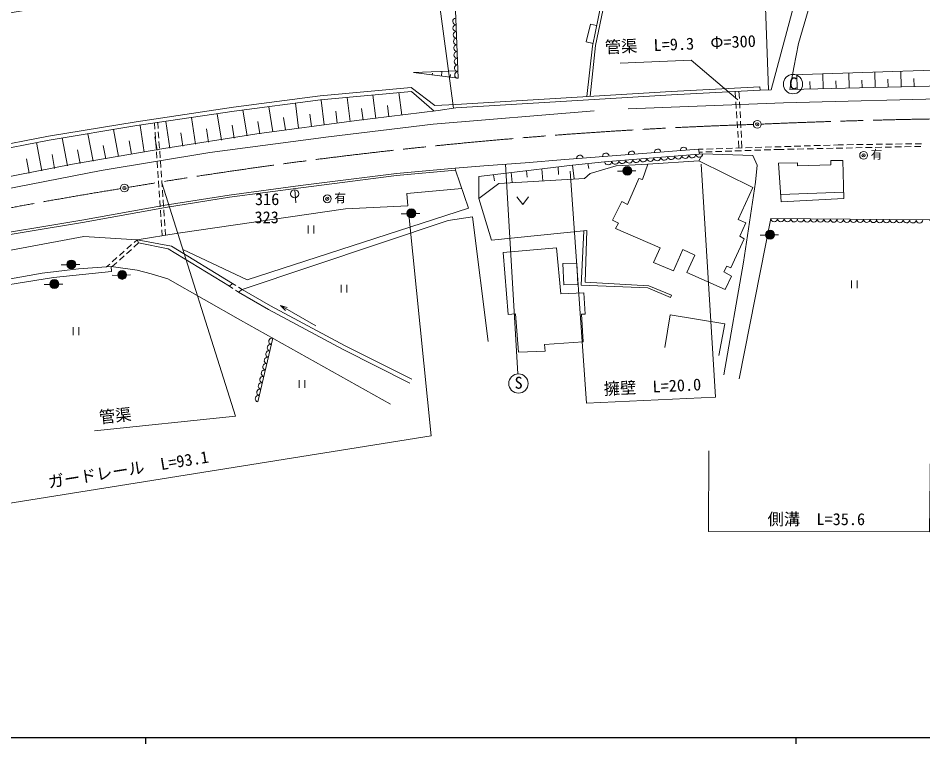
# Model space of a CAD drawing. Units: millimetres, scale not verified. Extents: x 40000 to 680000, y 20000 to 380000.
# Drawn here: x 148431 to 287538, y 204000 to 315533 of the extents above; entities that cross this region are included whole.
import ezdxf
from ezdxf.enums import TextEntityAlignment as Align

# ---------------------------------------------------------------- set-up
doc = ezdxf.new("R2010")
doc.units = ezdxf.units.MM
doc.header["$LTSCALE"] = 1000
doc.header["$PDMODE"] = 32
doc.header["$PDSIZE"] = 500
doc.linetypes.add('CHAIN', pattern=[18.5, 12, -1.5, 3.5, -1.5])
for name, color, linetype, lineweight in [('M-BGD', 7, 'Continuous', 13), ('M-BGD-EXST', 7, 'Continuous', 13), ('M-BMK', 2, 'CHAIN', 13), ('M-BMK-SRVR', 3, 'Continuous', 13), ('M-STR-HTXT', 7, 'Continuous', 13), ('M-TTL-BAND', 7, 'Continuous', 25)]:
    doc.layers.add(name, color=color, linetype=linetype, lineweight=lineweight)
doc.styles.add('ＭＳ ゴシック', font='')
doc.styles.get('ＭＳ ゴシック').set_extended_font_data('MS Gothic')

msp = doc.modelspace()

# ---------------------------------------------------------------- hatches: boundary and pattern name
at = {"layer": 'M-BGD-EXST'}
for points in [[(242783, 292001, 0.97359), (241428, 292168, 0.01338), (241424, 292132, 1)], [(209561, 285474, 0.97359), (208206, 285641, 0.01338), (208201, 285605, 0.41421), (208816, 284859, 0.41421)], [(264719, 282175, 0.97359), (263364, 282341, 0.01338), (263360, 282305, 0.41421), (263974, 281560, 0.41421)], [(157292, 277610, 0.97359), (155936, 277777, 0.01338), (155932, 277740, 0.41421), (156546, 276995, 0.41421)], [(165112, 276007, 0.97359), (163757, 276173, 0.01338), (163753, 276137, 0.41421), (164367, 275392, 0.41421)], [(154676, 274598, 0.97359), (153321, 274765, 0.01338), (153316, 274729, 0.41421), (153931, 273984, 0.41421)]]:
    msp.add_hatch(color=256, dxfattribs=at).paths.add_polyline_path(points)

# ---------------------------------------------------------------- linework, layer by layer
at = {"layer": 'M-BGD'}
for p, q in [((267472, 306828), (292504, 307629)), ((212094, 306811), (212132, 307070)), ((213547, 306618), (213586, 307332)), ((214856, 306445), (214886, 306885)), ((268200, 304604), (268145, 306849)), ((272198, 304701), (272143, 306977)), ((276197, 304799), (276141, 307105)), ((280196, 304896), (280139, 307233)), ((282195, 304945), (282167, 306129)), ((284195, 304993), (284137, 307361)), ((286194, 305042), (286165, 306241)), ((262467, 304990), (262495, 304463)), ((267077, 304577), (293192, 305212)), ((270199, 304653), (270171, 305791)), ((274198, 304750), (274170, 305903)), ((278197, 304847), (278168, 306016)), ((199476, 299620), (199007, 303321)), ((203445, 300123), (202992, 303699)), ((207413, 300626), (206976, 304076)), ((208928, 304261), (212373, 301255)), ((258655, 304261), (258729, 303158)), ((259318, 303184), (259259, 304293)), ((187582, 298040), (186974, 301900)), ((191540, 298614), (191055, 302443)), ((195508, 299117), (195023, 302944)), ((205429, 300375), (205210, 302100)), ((258763, 302659), (258830, 301661)), ((259398, 301686), (259345, 302685)), ((179679, 296796), (179041, 300845)), ((183631, 297418), (183008, 301373)), ((193524, 298866), (193282, 300779)), ((197492, 299369), (197258, 301219)), ((201461, 299872), (201234, 301659)), ((258864, 301162), (258931, 300165)), ((259477, 300188), (259424, 301187)), ((169475, 298487), (169413, 299413)), ((169889, 299484), (169953, 298563)), ((171777, 295551), (171128, 299669)), ((175728, 296173), (175084, 300259)), ((181655, 297107), (181343, 299084)), ((185606, 297729), (185302, 299659)), ((189557, 298352), (189257, 300258)), ((258964, 299666), (259032, 298668)), ((259557, 298691), (259504, 299689)), ((159947, 293544), (159164, 297755)), ((163880, 294274), (163114, 298396)), ((167825, 294928), (167175, 299055)), ((169576, 296990), (169508, 297988)), ((169988, 298064), (170058, 297067)), ((173752, 295862), (173431, 297905)), ((177704, 296484), (177385, 298509)), ((259065, 298169), (259133, 297172)), ((259636, 297193), (259583, 298191)), ((152082, 292082), (151275, 296422)), ((156014, 292813), (155215, 297114)), ((165850, 294617), (165525, 296680)), ((169801, 295239), (169477, 297298)), ((169676, 295494), (169609, 296491)), ((170093, 296568), (170163, 295570)), ((259166, 296673), (259241, 295569)), ((259722, 295584), (259663, 296693)), ((157981, 293178), (157589, 295284)), ((161913, 293909), (161530, 295970)), ((169777, 293997), (169710, 294995)), ((170198, 295072), (170268, 294074)), ((253045, 295373), (232497, 293819)), ((253045, 295373), (253778, 295396)), ((253045, 295373), (253199, 294644)), ((253139, 294925), (253642, 294942)), ((254141, 294959), (255141, 294993)), ((254278, 295412), (255277, 295443)), ((255640, 295011), (256640, 295045)), ((255777, 295459), (256776, 295491)), ((257140, 295062), (258139, 295096)), ((257276, 295507), (258276, 295539)), ((258639, 295113), (259638, 295148)), ((258775, 295554), (259775, 295586)), ((260138, 295165), (261137, 295199)), ((260275, 295602), (261274, 295634)), ((261637, 295216), (262636, 295251)), ((261774, 295649), (262773, 295681)), ((263136, 295268), (264135, 295302)), ((263273, 295697), (264273, 295729)), ((264635, 295319), (265137, 295337)), ((264772, 295744), (265772, 295776)), ((265137, 295337), (266226, 295360)), ((266272, 295792), (267271, 295824)), ((266726, 295371), (267726, 295393)), ((267771, 295839), (268770, 295871)), ((268226, 295404), (269226, 295426)), ((269270, 295887), (270270, 295919)), ((269726, 295437), (270725, 295459)), ((270769, 295934), (271769, 295966)), ((271225, 295470), (272225, 295492)), ((272269, 295982), (273268, 296014)), ((272725, 295503), (273725, 295525)), ((273768, 296029), (274501, 296053)), ((274224, 295536), (275224, 295558)), ((274501, 296053), (275346, 296065)), ((275724, 295569), (276724, 295591)), ((275846, 296072), (276846, 296086)), ((277224, 295602), (278224, 295624)), ((277346, 296094), (278346, 296108)), ((278723, 295634), (279723, 295656)), ((278846, 296115), (279846, 296130)), ((280223, 295667), (281223, 295689)), ((280346, 296137), (281346, 296151)), ((281723, 295700), (282722, 295722)), ((281846, 296158), (282846, 296173)), ((283222, 295733), (284222, 295755)), ((283346, 296180), (284345, 296195)), ((284722, 295766), (285722, 295788)), ((284845, 296202), (285845, 296216)), ((286222, 295799), (287221, 295821)), ((286345, 296223), (287345, 296238)), ((150115, 291716), (149712, 293887)), ((154048, 292447), (153648, 294598)), ((170303, 293575), (170373, 292578)), ((253700, 294685), (253103, 293620)), ((169878, 292500), (169811, 293498)), ((215630, 292498), (215662, 292143)), ((228937, 292379), (229091, 290532)), ((231442, 292684), (231528, 291488)), ((233678, 292955), (233942, 290817)), ((236039, 293190), (236162, 292438)), ((169978, 291004), (169911, 292002)), ((170407, 292079), (170477, 291081)), ((221540, 291465), (221668, 290538)), ((224219, 291806), (224373, 290255)), ((226589, 292094), (226687, 291102)), ((170079, 289507), (170012, 290505)), ((170512, 290583), (170582, 289585)), ((170180, 288011), (170113, 289008)), ((170617, 289086), (170687, 288089)), ((265673, 288436), (275366, 288806)), ((170280, 286514), (170213, 287512)), ((170722, 287590), (170792, 286592)), ((170381, 285017), (170314, 286015)), ((170827, 286094), (170897, 285096)), ((170482, 283521), (170415, 284518)), ((170932, 284597), (171002, 283600)), ((259310, 260094), (264172, 284741)), ((166727, 281476), (173037, 282492)), ((170578, 282096), (170515, 283022)), ((171037, 283101), (171101, 282180)), ((166251, 281054), (166727, 281476)), ((172035, 280494), (166727, 281476)), ((166950, 280983), (166727, 281476)), ((164007, 279063), (164755, 279727)), ((165117, 279331), (165862, 279997)), ((165129, 280059), (165877, 280722)), ((166235, 280331), (166962, 280981)), ((181369, 274741), (172035, 280494)), ((183674, 275338), (173779, 279967)), ((162885, 278068), (163633, 278731)), ((163998, 278331), (164744, 278998)), ((162035, 277314), (162511, 277736)), ((162898, 277348), (163625, 277998)), ((181369, 274741), (180948, 274320)), ((180948, 274320), (181431, 274003)), ((181369, 274741), (181909, 274420)), ((182339, 274164), (182878, 273843)), ((181849, 273728), (182332, 273411)), ((182332, 273411), (182878, 273843)), ((194194, 268220), (188795, 271347)), ((188795, 271347), (189529, 270618)), ((188795, 271347), (189793, 271073)), ((187585, 266350), (185282, 256554))]:
    msp.add_line(p, q, dxfattribs=at)
for points in [[(262495, 304463), (264190, 304511), (269583, 324576), (272245, 333941)], [(267077, 304577), (267671, 307963), (268414, 311616), (272008, 323942), (274854, 334061), (277072, 333817), (278837, 331912), (284690, 331999), (291049, 331231), (295533, 332249), (304295, 332249), (313384, 331120), (313592, 327794)], [(221342, 331936), (215548, 320673), (216070, 306284)], [(235886, 303495), (236733, 311225), (239050, 322522)], [(239490, 322375), (237207, 311313), (236397, 303525)], [(237381, 314387), (236419, 314588), (235762, 311875), (236820, 311651)], [(216070, 306284), (209201, 307194), (216030, 307408)], [(130553, 293115), (143579, 295552), (153083, 297393), (166606, 299618), (181546, 301845), (194852, 303568), (208871, 304875)], [(208871, 304875), (212501, 302086), (215708, 302278)], [(215708, 302278), (248855, 304277), (262467, 304990)], [(130666, 292509), (143694, 294946), (153192, 296786), (166702, 299009), (181631, 301235), (194920, 302955), (208928, 304261)], [(215739, 301751), (248885, 303750), (262495, 304463)], [(242235, 301579), (266128, 302497), (293933, 303238)], [(85780, 274944), (105828, 280248), (126916, 285476), (143845, 288713), (161191, 292099), (177927, 294876), (196164, 297311), (212238, 299223), (237012, 301268)], [(129108, 287812), (136911, 289187), (156812, 293078), (170831, 295484), (185147, 297771), (200473, 299820), (213037, 301335), (215739, 301751)], [(215630, 292498), (220058, 292823), (226365, 293312), (232497, 293819)], [(238604, 293445), (242937, 293794), (253700, 294685)], [(256916, 260703), (259953, 278052), (261821, 290313), (262047, 292942), (261399, 294412), (253700, 294685)], [(119252, 276911), (128579, 279092), (141499, 281705), (158251, 284497), (171031, 286790), (180903, 288345), (191857, 289813), (206589, 291676), (215630, 292498)], [(119333, 276564), (128655, 278744), (141564, 281355), (158312, 284146), (171091, 286439), (180954, 287993), (191903, 289459), (206628, 291321), (215662, 292143)], [(215662, 292143), (217691, 286328), (183674, 275338)], [(238604, 293445), (233678, 292955), (223474, 291715), (219281, 291173), (219281, 287789)], [(219281, 287789), (222340, 290136), (235498, 290908), (236393, 291629), (240394, 292817), (245241, 293096)], [(173037, 282492), (198758, 286204), (208366, 286685), (208218, 288586), (216645, 289325)], [(219281, 287789), (221207, 281415), (235867, 282877), (235629, 274947), (245399, 274410), (248893, 272978)], [(220698, 265855), (218285, 285000), (214546, 284426), (182878, 273843)], [(264172, 284741), (288554, 284527), (290306, 283191), (294999, 263062)], [(248893, 272978), (248719, 272576), (245242, 274061), (234986, 274480), (235409, 282831)], [(120135, 276751), (123394, 276480), (130582, 276748), (158533, 281984), (166727, 281476)], [(180948, 274320), (171510, 280092), (166950, 280983)], [(127403, 271580), (141240, 274375), (152107, 276332), (157733, 276978), (162747, 277369)], [(205705, 256205), (182628, 269125), (171430, 275451), (168914, 276234), (166731, 276810), (162747, 277369), (162788, 276572)], [(122570, 269478), (131458, 271645), (141082, 273606), (153883, 275685), (162788, 276572)], [(182332, 273411), (186910, 270766), (198399, 264598), (208661, 259453)], [(182878, 273843), (187225, 271332), (198697, 265173), (208951, 260032)], [(247877, 264897), (248698, 269928), (257085, 268531), (256176, 263674)]]:
    msp.add_lwpolyline(points, dxfattribs=at)
for points in [[(239841, 284468), (241239, 287333), (242130, 286879), (243875, 290905), (244430, 290709), (245241, 293096), (253103, 293620), (261402, 289479), (259153, 284585), (260324, 284093), (259380, 282014), (260079, 281629), (257985, 277138), (257399, 277416), (256926, 276552), (258118, 275895), (257142, 273849), (251263, 276419), (252466, 279101), (250616, 279964), (249187, 276707), (246104, 277991), (247142, 280232), (240297, 283202), (240739, 284044)], [(265341, 293238), (268260, 293310), (268260, 292827), (273378, 293001), (273378, 293669), (275228, 293659), (275395, 287793), (265751, 287304)], [(222994, 279488), (231205, 280256), (231852, 273163), (235416, 273303), (235606, 270036), (235065, 270018), (235327, 265808), (229386, 265388), (229474, 264375), (225351, 264218), (224879, 270106), (223761, 269983)], [(232196, 277823), (232318, 274521), (234485, 274608), (234310, 277875)]]:
    msp.add_lwpolyline(points, close=True, dxfattribs=at)
for centre, radius, start, end in [((215767, 315020), 514, 93.68937, 270.47188), ((215805, 313993), 514, 93.68937, 270.47188), ((215842, 312965), 514, 93.68937, 270.47188), ((215879, 311937), 514, 93.68937, 270.47188), ((215917, 310909), 514, 93.68937, 270.47188), ((215954, 309881), 514, 93.68937, 270.47188), ((215992, 308854), 514, 93.68937, 270.47188), ((216029, 307826), 514, 93.68937, 270.47188), ((216066, 306798), 514, 93.68937, 270.47188), ((242771, 294596), 500, 4.32502, 184.32502), ((246760, 294897), 500, 4.32502, 184.32502), ((250748, 295199), 500, 4.32502, 184.32502), ((234794, 293992), 500, 4.32502, 184.32502), ((238782, 294294), 500, 4.32502, 184.32502), ((239142, 293533), 545, 189.37076, 359.85053), ((240226, 293621), 545, 189.37076, 359.85053), ((241309, 293708), 545, 189.37076, 359.85053), ((242392, 293796), 545, 189.37076, 359.85053), ((243472, 293880), 542, 189.13326, 0.33244), ((244548, 293969), 542, 189.13326, 0.33244), ((245624, 294058), 542, 189.13326, 0.33244), ((246701, 294147), 542, 189.13326, 0.33244), ((247777, 294236), 542, 189.13326, 0.33244), ((248853, 294326), 542, 189.13326, 0.33244), ((249929, 294415), 542, 189.13326, 0.33244), ((251006, 294504), 542, 189.13326, 0.33244), ((252082, 294593), 542, 189.13326, 0.33244), ((253158, 294682), 542, 189.13326, 0.33244), ((264680, 284745), 508, 180.40351, 358.59145), ((265696, 284736), 508, 180.40351, 358.59145), ((266712, 284727), 508, 180.40351, 358.59145), ((267728, 284718), 508, 180.40351, 358.59145), ((268744, 284709), 508, 180.40351, 358.59145), ((269760, 284700), 508, 180.40351, 358.59145), ((270776, 284691), 508, 180.40351, 358.59145), ((271792, 284682), 508, 180.40351, 358.59145), ((272808, 284674), 508, 180.40351, 358.59145), ((273823, 284665), 508, 180.40351, 358.59145), ((274839, 284656), 508, 180.40351, 358.59145), ((275855, 284647), 508, 180.40351, 358.59145), ((276871, 284638), 508, 180.40351, 358.59145), ((277887, 284629), 508, 180.40351, 358.59145), ((278903, 284620), 508, 180.40351, 358.59145), ((279919, 284611), 508, 180.40351, 358.59145), ((280935, 284602), 508, 180.40351, 358.59145), ((281951, 284593), 508, 180.40351, 358.59145), ((282967, 284584), 508, 180.40351, 358.59145), ((283982, 284576), 508, 180.40351, 358.59145), ((284998, 284567), 508, 180.40351, 358.59145), ((286014, 284558), 508, 180.40351, 358.59145), ((287030, 284549), 508, 180.40351, 358.59145), ((187473, 265859), 503, 77.12976, 256.41332), ((187012, 263900), 503, 77.12976, 256.41332), ((187242, 264880), 503, 77.12976, 256.41332), ((186782, 262920), 503, 77.12976, 256.41332), ((186551, 261941), 503, 77.12976, 256.41332), ((186091, 259982), 503, 77.12976, 256.41332), ((186321, 260961), 503, 77.12976, 256.41332), ((185861, 259002), 503, 77.12976, 256.41332), ((185400, 257043), 503, 77.12976, 256.41332), ((185630, 258023), 503, 77.12976, 256.41332)]:
    msp.add_arc(centre, radius, start, end, dxfattribs=at)
at = {"layer": 'M-BGD-EXST'}
for p, q in [((223377, 293080), (225258, 260862)), ((241425, 291989), (240562, 292004)), ((242786, 292049), (243404, 292057)), ((190958, 289165), (191125, 287127)), ((225122, 288091), (226022, 286891)), ((226022, 286891), (226922, 288091)), ((208203, 285462), (207340, 285477)), ((209564, 285522), (210181, 285530)), ((193017, 283651), (193017, 282451)), ((193917, 282451), (193917, 283651)), ((263361, 282162), (262499, 282177)), ((264722, 282223), (265340, 282231)), ((155933, 277598), (155071, 277613)), ((157294, 277658), (157912, 277666)), ((163754, 275994), (162892, 276009)), ((165115, 276055), (165733, 276063)), ((153317, 274586), (152455, 274601)), ((154679, 274646), (155296, 274654)), ((198082, 274553), (198082, 273353)), ((198982, 273353), (198982, 274553)), ((276549, 275226), (276549, 274026)), ((277449, 274026), (277449, 275226)), ((156880, 268029), (156880, 266829)), ((157780, 266829), (157780, 268029)), ((191631, 259920), (191631, 258720)), ((192531, 258720), (192531, 259920))]:
    msp.add_line(p, q, dxfattribs=at)
for centre, radius in [((267566, 305391), 1485), ((278419, 294444), 600), ((242103, 292066), 683), ((190957, 288538), 628), ((195961, 287768), 600), ((208881, 285539), 683), ((264040, 282240), 683), ((156612, 277675), 683), ((164433, 276072), 683), ((153996, 274663), 683), ((225357, 259380), 1485)]:
    msp.add_circle(centre, radius, dxfattribs=at)
for p in [(278419, 294444), (195961, 287768)]:
    msp.add_point(p, dxfattribs=at)
at = {"layer": 'M-BMK'}
for centre, radius, start, end in [((285257, -419179), 718768, 91.89639, 99.60173), ((306256, -705502), 1005688, 86.6036, 92.48392), ((276686, -408313), 706650, 99.16075, 107.27618)]:
    msp.add_arc(centre, radius, start, end, dxfattribs=at)
at = {"layer": 'M-BMK-SRVR'}
for centre in [(262071, 299215), (164776, 289420)]:
    msp.add_circle(centre, 600, dxfattribs=at)
for p in [(262071, 299215), (164776, 289420)]:
    msp.add_point(p, dxfattribs=at)
at = {"layer": 'M-STR-HTXT'}
msp.add_line((263813, 304500), (262952, 327569), dxfattribs=at)
for points in [[(130788, 288124), (125587, 312732), (211956, 327313), (215384, 301696)], [(259086, 302969), (251885, 309056), (240969, 308599)], [(233316, 292035), (235829, 256365), (255655, 257302), (253442, 293088)], [(170552, 290211), (181848, 254353), (160166, 252096)], [(119489, 276316), (128843, 238089), (211915, 251347), (208563, 284832)], [(254651, 249044), (254566, 236623), (288558, 236613), (288713, 249117)]]:
    msp.add_lwpolyline(points, dxfattribs=at)
at = {"layer": 'M-TTL-BAND'}
for p, q in [((40000, 205000), (579000, 205000)), ((168000, 205000), (168000, 204000)), ((268000, 205000), (268000, 204000))]:
    msp.add_line(p, q, dxfattribs=at)

# ---------------------------------------------------------------- texts
at = {"layer": 'M-BGD-EXST', "style": 'ＭＳ ゴシック'}
for s, height, p in [('C', 1833, (267590, 304039)), ('有', 1320, (280417, 293507)), ('316', 1833, (186720, 286246)), ('有', 1320, (197959, 286831)), ('323', 1833, (186645, 283462)), ('S', 1833, (225381, 258028))]:
    msp.add_text(s, height=height, dxfattribs=at).set_placement(p, align=Align.BOTTOM_CENTER)
at = {"layer": 'M-STR-HTXT', "style": 'ＭＳ ゴシック'}
for s, rotation, p in [('管渠\u3000L=9.3\u3000Φ=300', 2.397, (250304, 310085)), ('擁壁\u3000L=20.0', 2.706, (246028, 257440)), ('管渠', 5.944, (163515, 252976)), ('ガードレール\u3000L=93.1', 9.067, (165587, 244734)), ('側溝\u3000L=35.6', 359.984, (271155, 237072))]:
    msp.add_text(s, height=1833, rotation=rotation, dxfattribs=at).set_placement(p, align=Align.BOTTOM_CENTER)

doc.saveas('drawing.dxf')
